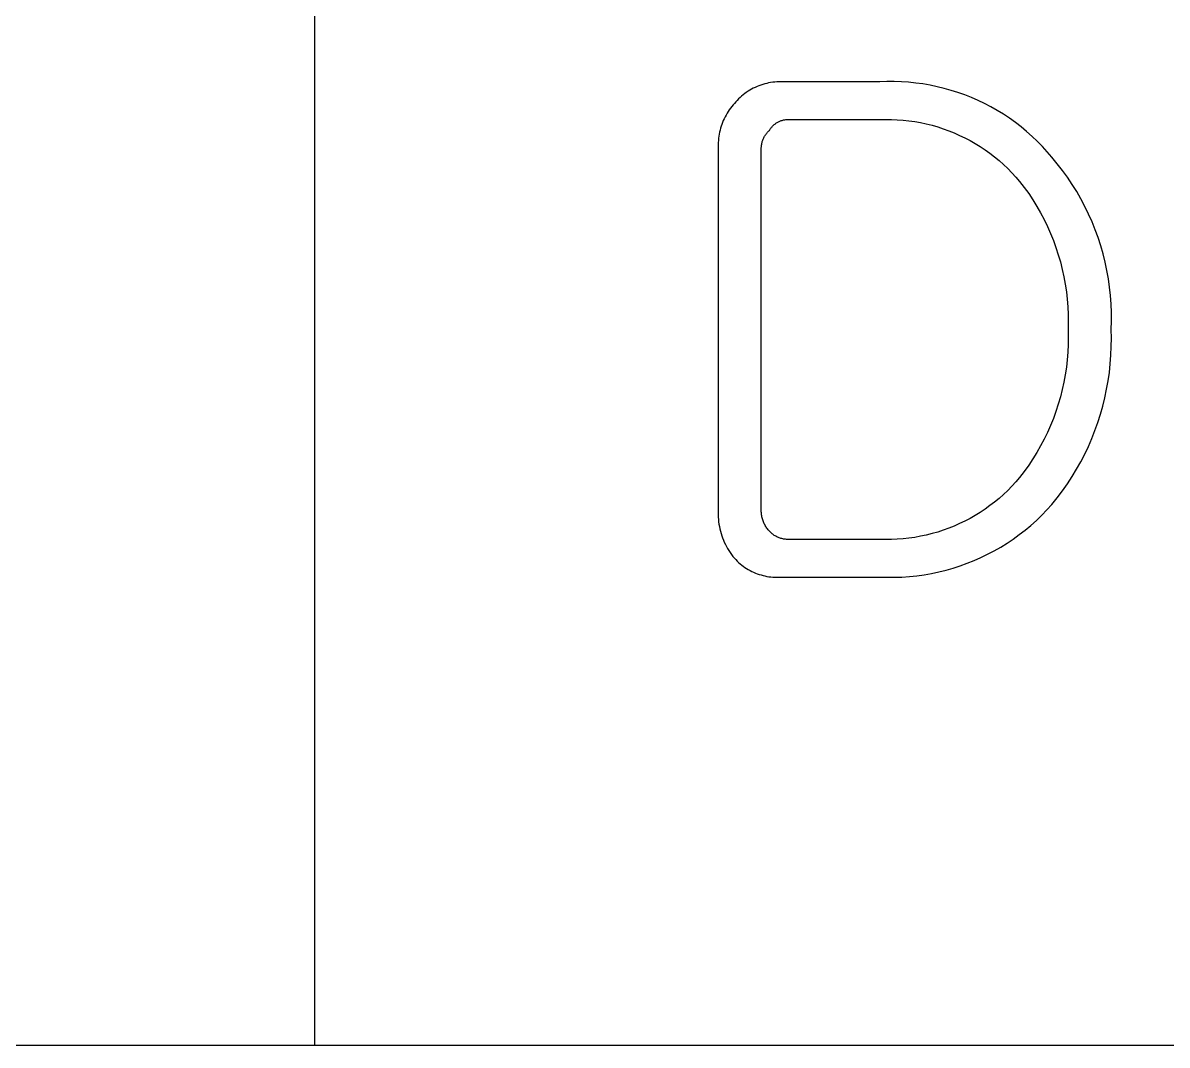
# Model space of a CAD drawing. Header units: millimetres. Extents: x 3033 to 5773, y 123 to 1487.
# Drawn here: x 4121.61 to 4143.53, y 160.35 to 179.93 of the extents above; entities that cross this region are included whole.
import ezdxf

# ---------------------------------------------------------------- set-up
doc = ezdxf.new("R2010")
doc.units = ezdxf.units.MM
doc.header["$MEASUREMENT"] = 0
doc.layers.add('TEX', color=70, linetype='Continuous')

msp = doc.modelspace()

# ---------------------------------------------------------------- linework, layer by layer
at = {"layer": 'TEX'}
for p, q in [((4127.199, 160.348), (4127.199, 197.848)), ((4135.564, 178.66), (4135.531, 178.64)), ((4135.599, 178.678), (4135.564, 178.66)), ((4135.634, 178.695), (4135.599, 178.678)), ((4135.67, 178.711), (4135.634, 178.695)), ((4135.706, 178.725), (4135.67, 178.711)), ((4135.742, 178.739), (4135.706, 178.725)), ((4135.779, 178.751), (4135.742, 178.739)), ((4135.817, 178.762), (4135.779, 178.751)), ((4135.855, 178.771), (4135.817, 178.762)), ((4135.893, 178.779), (4135.855, 178.771)), ((4135.931, 178.786), (4135.893, 178.779)), ((4135.97, 178.792), (4135.931, 178.786)), ((4136.009, 178.796), (4135.97, 178.792)), ((4136.048, 178.799), (4136.009, 178.796)), ((4136.086, 178.8), (4136.048, 178.799)), ((4136.125, 178.8), (4136.086, 178.8)), ((4136.164, 178.799), (4136.125, 178.8)), ((4138.02, 178.799), (4136.164, 178.799)), ((4138.158, 178.805), (4138.02, 178.799)), ((4138.297, 178.805), (4138.158, 178.805)), ((4138.435, 178.801), (4138.297, 178.805)), ((4138.573, 178.792), (4138.435, 178.801)), ((4138.711, 178.778), (4138.573, 178.792)), ((4138.848, 178.76), (4138.711, 178.778)), ((4138.984, 178.736), (4138.848, 178.76)), ((4139.12, 178.708), (4138.984, 178.736)), ((4139.254, 178.676), (4139.12, 178.708)), ((4139.388, 178.638), (4139.254, 178.676)), ((4135.288, 178.445), (4135.262, 178.417)), ((4135.315, 178.473), (4135.288, 178.445)), ((4135.344, 178.5), (4135.315, 178.473)), ((4135.373, 178.526), (4135.344, 178.5)), ((4135.403, 178.551), (4135.373, 178.526)), ((4135.434, 178.575), (4135.403, 178.551)), ((4135.465, 178.598), (4135.434, 178.575)), ((4135.498, 178.62), (4135.465, 178.598)), ((4135.531, 178.64), (4135.498, 178.62)), ((4139.519, 178.596), (4139.388, 178.638)), ((4139.65, 178.55), (4139.519, 178.596)), ((4139.778, 178.499), (4139.65, 178.55)), ((4139.905, 178.443), (4139.778, 178.499)), ((4140.03, 178.383), (4139.905, 178.443)), ((4135.116, 178.232), (4135.095, 178.199)), ((4135.138, 178.265), (4135.116, 178.232)), ((4135.161, 178.296), (4135.138, 178.265)), ((4135.185, 178.327), (4135.161, 178.296)), ((4135.21, 178.358), (4135.185, 178.327)), ((4135.237, 178.387), (4135.21, 178.358)), ((4135.262, 178.417), (4135.237, 178.387)), ((4140.152, 178.319), (4140.03, 178.383)), ((4140.273, 178.251), (4140.152, 178.319)), ((4140.391, 178.179), (4140.273, 178.251)), ((4135.008, 178.023), (4134.995, 177.986)), ((4135.023, 178.059), (4135.008, 178.023)), ((4135.04, 178.095), (4135.023, 178.059)), ((4135.057, 178.13), (4135.04, 178.095)), ((4135.076, 178.165), (4135.057, 178.13)), ((4135.095, 178.199), (4135.076, 178.165)), ((4136.009, 177.99), (4136.021, 177.999)), ((4136.021, 177.999), (4136.032, 178.007)), ((4136.032, 178.007), (4136.044, 178.015)), ((4136.044, 178.015), (4136.057, 178.023)), ((4136.057, 178.023), (4136.069, 178.03)), ((4136.069, 178.03), (4136.082, 178.037)), ((4136.082, 178.037), (4136.095, 178.043)), ((4136.095, 178.043), (4136.108, 178.048)), ((4136.108, 178.048), (4136.121, 178.054)), ((4136.121, 178.054), (4136.135, 178.059)), ((4136.135, 178.059), (4136.149, 178.063)), ((4136.149, 178.063), (4136.162, 178.067)), ((4136.162, 178.067), (4136.176, 178.07)), ((4136.176, 178.07), (4136.19, 178.073)), ((4136.19, 178.073), (4136.205, 178.076)), ((4136.205, 178.076), (4136.219, 178.078)), ((4136.219, 178.078), (4136.233, 178.079)), ((4136.233, 178.079), (4136.247, 178.08)), ((4136.247, 178.08), (4136.262, 178.081)), ((4136.262, 178.081), (4136.276, 178.081)), ((4136.276, 178.081), (4136.29, 178.08)), ((4136.29, 178.08), (4136.305, 178.079)), ((4136.305, 178.079), (4136.319, 178.078)), ((4136.319, 178.078), (4138.02, 178.078)), ((4138.02, 178.078), (4138.133, 178.081)), ((4138.133, 178.081), (4138.245, 178.08)), ((4138.245, 178.08), (4138.357, 178.075)), ((4138.357, 178.075), (4138.47, 178.067)), ((4138.47, 178.067), (4138.581, 178.055)), ((4138.581, 178.055), (4138.693, 178.039)), ((4138.693, 178.039), (4138.803, 178.019)), ((4138.803, 178.019), (4138.913, 177.995)), ((4138.913, 177.995), (4139.023, 177.968)), ((4140.506, 178.102), (4140.391, 178.179)), ((4140.619, 178.022), (4140.506, 178.102)), ((4140.728, 177.937), (4140.619, 178.022)), ((4134.945, 177.797), (4134.938, 177.758)), ((4134.952, 177.835), (4134.945, 177.797)), ((4134.961, 177.874), (4134.952, 177.835)), ((4134.971, 177.912), (4134.961, 177.874)), ((4134.982, 177.949), (4134.971, 177.912)), ((4134.995, 177.986), (4134.982, 177.949)), ((4135.815, 177.759), (4135.824, 177.773)), ((4135.824, 177.773), (4135.832, 177.786)), ((4135.832, 177.786), (4135.842, 177.799)), ((4135.842, 177.799), (4135.851, 177.812)), ((4135.851, 177.812), (4135.862, 177.825)), ((4135.862, 177.825), (4135.872, 177.837)), ((4135.872, 177.837), (4135.883, 177.849)), ((4135.883, 177.849), (4135.895, 177.86)), ((4135.895, 177.86), (4135.907, 177.871)), ((4135.907, 177.871), (4135.914, 177.884)), ((4135.914, 177.884), (4135.922, 177.896)), ((4135.922, 177.896), (4135.93, 177.908)), ((4135.93, 177.908), (4135.939, 177.919)), ((4135.939, 177.919), (4135.948, 177.93)), ((4135.948, 177.93), (4135.957, 177.941)), ((4135.957, 177.941), (4135.967, 177.952)), ((4135.967, 177.952), (4135.977, 177.962)), ((4135.977, 177.962), (4135.987, 177.972)), ((4135.987, 177.972), (4135.998, 177.981)), ((4135.998, 177.981), (4136.009, 177.99)), ((4139.023, 177.968), (4139.131, 177.937)), ((4139.131, 177.937), (4139.238, 177.902)), ((4139.238, 177.902), (4139.343, 177.864)), ((4139.343, 177.864), (4139.448, 177.822)), ((4139.448, 177.822), (4139.551, 177.776)), ((4139.551, 177.776), (4139.652, 177.727)), ((4140.835, 177.849), (4140.728, 177.937)), ((4140.938, 177.757), (4140.835, 177.849)), ((4134.928, 177.641), (4134.927, 177.601)), ((4134.927, 177.601), (4134.927, 177.562)), ((4134.927, 177.562), (4134.927, 170.552)), ((4134.93, 177.68), (4134.928, 177.641)), ((4134.934, 177.719), (4134.93, 177.68)), ((4134.938, 177.758), (4134.934, 177.719)), ((4135.752, 177.543), (4135.753, 177.559)), ((4135.753, 177.559), (4135.755, 177.575)), ((4135.755, 177.575), (4135.757, 177.591)), ((4135.757, 177.591), (4135.759, 177.607)), ((4135.759, 177.607), (4135.763, 177.623)), ((4135.763, 177.623), (4135.766, 177.639)), ((4135.766, 177.639), (4135.771, 177.655)), ((4135.771, 177.655), (4135.775, 177.67)), ((4135.775, 177.67), (4135.781, 177.685)), ((4135.781, 177.685), (4135.787, 177.701)), ((4135.787, 177.701), (4135.793, 177.715)), ((4135.793, 177.715), (4135.8, 177.73)), ((4135.8, 177.73), (4135.807, 177.745)), ((4135.807, 177.745), (4135.815, 177.759)), ((4139.652, 177.727), (4139.751, 177.675)), ((4139.751, 177.675), (4139.849, 177.619)), ((4139.849, 177.619), (4139.945, 177.56)), ((4139.945, 177.56), (4140.039, 177.498)), ((4141.039, 177.662), (4140.938, 177.757)), ((4141.136, 177.563), (4141.039, 177.662)), ((4141.229, 177.461), (4141.136, 177.563)), ((4135.752, 177.527), (4135.752, 177.543)), ((4135.752, 177.511), (4135.752, 177.527)), ((4135.752, 170.603), (4135.752, 177.511)), ((4140.039, 177.498), (4140.13, 177.432)), ((4140.13, 177.432), (4140.219, 177.364)), ((4140.219, 177.364), (4140.306, 177.292)), ((4141.319, 177.356), (4141.229, 177.461)), ((4141.423, 177.231), (4141.319, 177.356)), ((4140.306, 177.292), (4140.39, 177.217)), ((4140.39, 177.217), (4140.472, 177.14)), ((4140.472, 177.14), (4140.551, 177.06)), ((4141.523, 177.103), (4141.423, 177.231)), ((4140.551, 177.06), (4140.627, 176.977)), ((4140.627, 176.977), (4140.701, 176.892)), ((4141.618, 176.972), (4141.523, 177.103)), ((4141.709, 176.837), (4141.618, 176.972)), ((4140.701, 176.892), (4140.789, 176.777)), ((4140.789, 176.777), (4140.874, 176.659)), ((4141.795, 176.699), (4141.709, 176.837)), ((4141.876, 176.558), (4141.795, 176.699)), ((4140.874, 176.659), (4140.954, 176.539)), ((4140.954, 176.539), (4141.031, 176.415)), ((4141.952, 176.414), (4141.876, 176.558)), ((4141.031, 176.415), (4141.103, 176.289)), ((4141.103, 176.289), (4141.171, 176.161)), ((4142.023, 176.268), (4141.952, 176.414)), ((4142.089, 176.12), (4142.023, 176.268)), ((4141.171, 176.161), (4141.234, 176.03)), ((4141.234, 176.03), (4141.293, 175.898)), ((4142.15, 175.969), (4142.089, 176.12)), ((4141.293, 175.898), (4141.347, 175.763)), ((4142.206, 175.816), (4142.15, 175.969)), ((4142.256, 175.662), (4142.206, 175.816)), ((4141.347, 175.763), (4141.397, 175.627)), ((4141.397, 175.627), (4141.442, 175.489)), ((4142.301, 175.506), (4142.256, 175.662)), ((4141.442, 175.489), (4141.483, 175.35)), ((4142.34, 175.348), (4142.301, 175.506)), ((4141.483, 175.35), (4141.518, 175.209)), ((4141.518, 175.209), (4141.549, 175.067)), ((4142.374, 175.189), (4142.34, 175.348)), ((4142.402, 175.029), (4142.374, 175.189)), ((4141.549, 175.067), (4141.575, 174.925)), ((4141.575, 174.925), (4141.596, 174.781)), ((4142.424, 174.868), (4142.402, 175.029)), ((4141.596, 174.781), (4141.613, 174.637)), ((4142.441, 174.706), (4142.424, 174.868)), ((4142.453, 174.544), (4142.441, 174.706)), ((4141.613, 174.637), (4141.624, 174.492)), ((4141.624, 174.492), (4141.63, 174.347)), ((4142.459, 174.382), (4142.453, 174.544)), ((4141.63, 174.347), (4141.632, 174.202)), ((4142.459, 174.219), (4142.459, 174.382)), ((4141.632, 174.202), (4141.628, 174.057)), ((4141.628, 174.057), (4141.632, 173.912)), ((4142.453, 174.057), (4142.459, 174.219)), ((4142.458, 173.893), (4142.453, 174.057)), ((4141.632, 173.912), (4141.63, 173.767)), ((4142.456, 173.728), (4142.458, 173.893)), ((4141.624, 173.622), (4141.613, 173.477)), ((4141.63, 173.767), (4141.624, 173.622)), ((4142.45, 173.564), (4142.456, 173.728)), ((4141.613, 173.477), (4141.596, 173.333)), ((4142.42, 173.236), (4142.438, 173.4)), ((4142.438, 173.4), (4142.45, 173.564)), ((4141.575, 173.19), (4141.549, 173.047)), ((4141.596, 173.333), (4141.575, 173.19)), ((4142.397, 173.073), (4142.42, 173.236)), ((4141.549, 173.047), (4141.518, 172.905)), ((4142.368, 172.911), (4142.397, 173.073)), ((4141.483, 172.764), (4141.442, 172.625)), ((4141.518, 172.905), (4141.483, 172.764)), ((4142.294, 172.591), (4142.334, 172.75)), ((4142.334, 172.75), (4142.368, 172.911)), ((4141.442, 172.625), (4141.397, 172.487)), ((4142.25, 172.432), (4142.294, 172.591)), ((4141.347, 172.351), (4141.293, 172.216)), ((4141.397, 172.487), (4141.347, 172.351)), ((4142.2, 172.276), (4142.25, 172.432)), ((4141.234, 172.084), (4141.171, 171.953)), ((4141.293, 172.216), (4141.234, 172.084)), ((4142.084, 171.968), (4142.144, 172.121)), ((4142.144, 172.121), (4142.2, 172.276)), ((4141.171, 171.953), (4141.103, 171.825)), ((4142.018, 171.817), (4142.084, 171.968)), ((4141.031, 171.699), (4140.954, 171.576)), ((4141.103, 171.825), (4141.031, 171.699)), ((4141.872, 171.522), (4141.947, 171.668)), ((4141.947, 171.668), (4142.018, 171.817)), ((4140.874, 171.455), (4140.789, 171.337)), ((4140.954, 171.576), (4140.874, 171.455)), ((4141.791, 171.379), (4141.872, 171.522)), ((4140.701, 171.222), (4140.627, 171.137)), ((4140.789, 171.337), (4140.701, 171.222)), ((4141.616, 171.1), (4141.706, 171.238)), ((4141.706, 171.238), (4141.791, 171.379)), ((4140.551, 171.054), (4140.472, 170.974)), ((4140.627, 171.137), (4140.551, 171.054)), ((4141.521, 170.966), (4141.616, 171.1)), ((4140.306, 170.822), (4140.219, 170.751)), ((4140.39, 170.897), (4140.306, 170.822)), ((4140.472, 170.974), (4140.39, 170.897)), ((4141.319, 170.707), (4141.422, 170.835)), ((4141.422, 170.835), (4141.521, 170.966)), ((4134.927, 170.552), (4134.927, 170.507)), ((4135.752, 170.584), (4135.752, 170.603)), ((4135.752, 170.564), (4135.752, 170.584)), ((4135.753, 170.545), (4135.752, 170.564)), ((4135.755, 170.525), (4135.753, 170.545)), ((4139.945, 170.554), (4139.849, 170.495)), ((4140.039, 170.617), (4139.945, 170.554)), ((4140.13, 170.682), (4140.039, 170.617)), ((4140.219, 170.751), (4140.13, 170.682)), ((4141.124, 170.499), (4141.223, 170.601)), ((4141.223, 170.601), (4141.319, 170.707)), ((4134.927, 170.507), (4134.928, 170.461)), ((4134.928, 170.461), (4134.931, 170.416)), ((4134.931, 170.416), (4134.935, 170.371)), ((4134.935, 170.371), (4134.941, 170.326)), ((4134.941, 170.326), (4134.949, 170.282)), ((4135.758, 170.506), (4135.755, 170.525)), ((4135.761, 170.486), (4135.758, 170.506)), ((4135.764, 170.467), (4135.761, 170.486)), ((4135.769, 170.448), (4135.764, 170.467)), ((4135.774, 170.429), (4135.769, 170.448)), ((4135.779, 170.41), (4135.774, 170.429)), ((4135.786, 170.391), (4135.779, 170.41)), ((4135.793, 170.373), (4135.786, 170.391)), ((4135.8, 170.355), (4135.793, 170.373)), ((4135.808, 170.337), (4135.8, 170.355)), ((4135.817, 170.319), (4135.808, 170.337)), ((4135.826, 170.302), (4135.817, 170.319)), ((4139.551, 170.338), (4139.448, 170.292)), ((4139.652, 170.387), (4139.551, 170.338)), ((4139.751, 170.439), (4139.652, 170.387)), ((4139.849, 170.495), (4139.751, 170.439)), ((4140.915, 170.305), (4141.021, 170.4)), ((4141.021, 170.4), (4141.124, 170.499)), ((4134.949, 170.282), (4134.958, 170.237)), ((4134.958, 170.237), (4134.968, 170.193)), ((4134.968, 170.193), (4134.98, 170.15)), ((4134.98, 170.15), (4134.994, 170.107)), ((4134.994, 170.107), (4135.009, 170.064)), ((4135.836, 170.285), (4135.826, 170.302)), ((4135.847, 170.268), (4135.836, 170.285)), ((4135.858, 170.252), (4135.847, 170.268)), ((4135.869, 170.236), (4135.858, 170.252)), ((4135.881, 170.221), (4135.869, 170.236)), ((4135.894, 170.206), (4135.881, 170.221)), ((4135.907, 170.191), (4135.894, 170.206)), ((4135.919, 170.179), (4135.907, 170.191)), ((4135.932, 170.167), (4135.919, 170.179)), ((4135.945, 170.155), (4135.932, 170.167)), ((4135.958, 170.144), (4135.945, 170.155)), ((4135.972, 170.133), (4135.958, 170.144)), ((4135.987, 170.123), (4135.972, 170.133)), ((4136.001, 170.113), (4135.987, 170.123)), ((4136.016, 170.104), (4136.001, 170.113)), ((4136.032, 170.096), (4136.016, 170.104)), ((4138.913, 170.119), (4138.803, 170.095)), ((4139.023, 170.146), (4138.913, 170.119)), ((4139.131, 170.177), (4139.023, 170.146)), ((4139.238, 170.212), (4139.131, 170.177)), ((4139.343, 170.25), (4139.238, 170.212)), ((4139.448, 170.292), (4139.343, 170.25)), ((4140.577, 170.043), (4140.693, 170.127)), ((4140.693, 170.127), (4140.805, 170.214)), ((4140.805, 170.214), (4140.915, 170.305)), ((4135.009, 170.064), (4135.025, 170.022)), ((4135.025, 170.022), (4135.043, 169.98)), ((4135.043, 169.98), (4135.063, 169.939)), ((4135.063, 169.939), (4135.084, 169.899)), ((4135.084, 169.899), (4135.106, 169.86)), ((4136.047, 170.088), (4136.032, 170.096)), ((4136.063, 170.08), (4136.047, 170.088)), ((4136.079, 170.073), (4136.063, 170.08)), ((4136.095, 170.067), (4136.079, 170.073)), ((4136.112, 170.061), (4136.095, 170.067)), ((4136.128, 170.056), (4136.112, 170.061)), ((4136.145, 170.051), (4136.128, 170.056)), ((4136.162, 170.047), (4136.145, 170.051)), ((4136.18, 170.043), (4136.162, 170.047)), ((4136.197, 170.04), (4136.18, 170.043)), ((4136.214, 170.038), (4136.197, 170.04)), ((4136.232, 170.036), (4136.214, 170.038)), ((4136.249, 170.035), (4136.232, 170.036)), ((4136.267, 170.034), (4136.249, 170.035)), ((4136.284, 170.034), (4136.267, 170.034)), ((4136.302, 170.035), (4136.284, 170.034)), ((4136.319, 170.036), (4136.302, 170.035)), ((4138.02, 170.036), (4136.319, 170.036)), ((4138.133, 170.033), (4138.02, 170.036)), ((4138.245, 170.034), (4138.133, 170.033)), ((4138.357, 170.039), (4138.245, 170.034)), ((4138.47, 170.047), (4138.357, 170.039)), ((4138.581, 170.059), (4138.47, 170.047)), ((4138.693, 170.075), (4138.581, 170.059)), ((4138.803, 170.095), (4138.693, 170.075)), ((4140.214, 169.818), (4140.338, 169.889)), ((4140.338, 169.889), (4140.459, 169.964)), ((4140.459, 169.964), (4140.577, 170.043)), ((4135.106, 169.86), (4135.129, 169.821)), ((4135.129, 169.821), (4135.154, 169.783)), ((4135.154, 169.783), (4135.18, 169.747)), ((4135.18, 169.747), (4135.208, 169.711)), ((4135.208, 169.711), (4135.237, 169.676)), ((4135.237, 169.676), (4135.263, 169.648)), ((4139.83, 169.632), (4139.96, 169.689)), ((4139.96, 169.689), (4140.088, 169.751)), ((4140.088, 169.751), (4140.214, 169.818)), ((4135.263, 169.648), (4135.29, 169.62)), ((4135.29, 169.62), (4135.318, 169.594)), ((4135.318, 169.594), (4135.346, 169.569)), ((4135.346, 169.569), (4135.376, 169.545)), ((4135.376, 169.545), (4135.407, 169.522)), ((4135.407, 169.522), (4135.438, 169.5)), ((4135.438, 169.5), (4135.47, 169.479)), ((4135.47, 169.479), (4135.503, 169.459)), ((4135.503, 169.459), (4135.536, 169.441)), ((4139.152, 169.413), (4139.291, 169.447)), ((4139.291, 169.447), (4139.428, 169.486)), ((4139.428, 169.486), (4139.563, 169.53)), ((4139.563, 169.53), (4139.697, 169.578)), ((4139.697, 169.578), (4139.83, 169.632)), ((4135.536, 169.441), (4135.57, 169.423)), ((4135.57, 169.423), (4135.605, 169.407)), ((4135.605, 169.407), (4135.64, 169.392)), ((4135.64, 169.392), (4135.675, 169.378)), ((4135.675, 169.378), (4135.711, 169.365)), ((4135.711, 169.365), (4135.748, 169.354)), ((4135.748, 169.354), (4135.785, 169.344)), ((4135.785, 169.344), (4135.822, 169.335)), ((4135.822, 169.335), (4135.86, 169.327)), ((4135.86, 169.327), (4135.897, 169.321)), ((4135.897, 169.321), (4135.935, 169.316)), ((4135.935, 169.316), (4135.973, 169.313)), ((4135.973, 169.313), (4136.012, 169.311)), ((4136.012, 169.311), (4136.05, 169.31)), ((4136.05, 169.31), (4136.088, 169.31)), ((4136.088, 169.31), (4136.126, 169.312)), ((4136.126, 169.312), (4136.164, 169.315)), ((4136.164, 169.315), (4138.02, 169.315)), ((4138.02, 169.315), (4138.163, 169.31)), ((4138.163, 169.31), (4138.305, 169.31)), ((4138.305, 169.31), (4138.447, 169.315)), ((4138.447, 169.315), (4138.59, 169.324)), ((4138.59, 169.324), (4138.731, 169.339)), ((4138.731, 169.339), (4138.873, 169.359)), ((4138.873, 169.359), (4139.013, 169.383)), ((4139.013, 169.383), (4139.152, 169.413)), ((3033.085, 160.348), (4363.085, 160.348))]:
    msp.add_line(p, q, dxfattribs=at)

doc.saveas('drawing.dxf')
